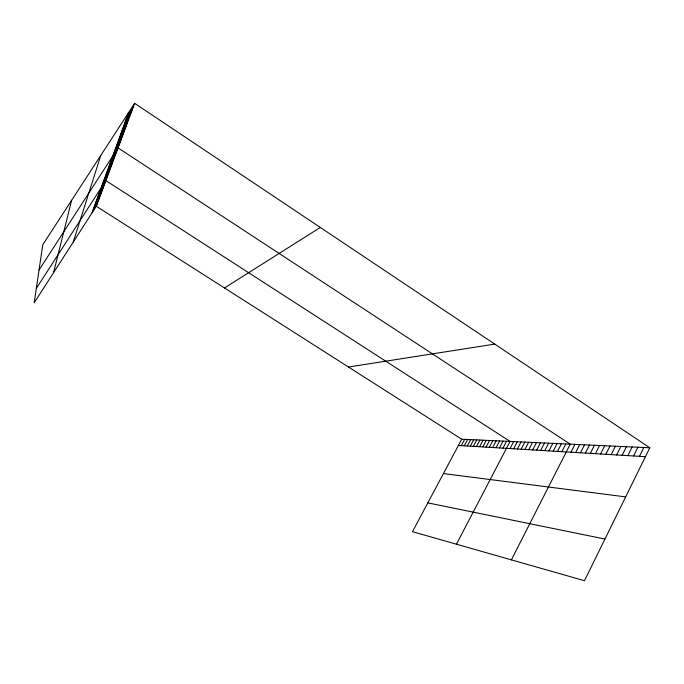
<?xml version="1.0" encoding="UTF-8"?>
<svg xmlns="http://www.w3.org/2000/svg" width="684" height="684" viewBox="0 0 684 684"><rect width="100%" height="100%" fill="white"/><g stroke="black" fill="none" stroke-linecap="round" stroke-linejoin="round"><path stroke-width="1.03" d="M53.566 272.668L71.64 200.292M73.256 242.051L100.779 155.422M92.109 212.733L128.507 112.732M134.637 103.301L42.776 244.727L34.2 302.79L96.29 206.235L134.637 103.301L649.8 447.781L584.487 580.699L412.486 531.682L461.734 439.222L649.8 447.781M639.454 456.322L643.789 447.507M633.589 455.963L637.898 447.242M622.183 455.279L626.433 446.72M627.826 455.621L632.11 446.977M611.188 454.621L615.386 446.216M616.635 454.954L620.858 446.464M600.595 453.988L604.733 445.729M605.844 454.304L610.008 445.968M595.431 453.68L599.543 445.489M585.384 453.073L589.437 445.036M590.36 453.372L594.447 445.258M575.68 452.492L579.681 444.591M580.485 452.782L584.521 444.814M511.384 559.871L570.251 444.164L118.024 147.889L39.039 270.035M570.952 452.209L574.928 444.369M553.194 451.149L557.075 443.557M557.494 451.406L561.393 443.754M561.855 451.662L565.788 443.959M544.797 450.645L548.628 443.181M548.961 450.893L552.817 443.369M536.658 450.157L540.446 442.804M540.693 450.397L544.507 442.993M524.919 449.448L528.638 442.266M528.775 449.679L532.511 442.445M532.682 449.918L536.453 442.625M517.378 448.995L521.054 441.924M521.114 449.226L524.816 442.095M456.442 544.207L510.093 441.419L105.84 180.576L36.32 288.434M510.059 448.559L513.693 441.59M513.693 448.772L517.343 441.753M496.045 447.721L499.594 440.949M499.474 447.926L503.039 441.103M502.954 448.131L506.545 441.266M486.042 447.122L489.539 440.487M489.334 447.319L492.839 440.641M492.668 447.516L496.191 440.787M476.457 446.541L479.886 440.051M479.612 446.729L483.058 440.197M482.801 446.926L486.273 440.342M467.249 445.994L470.626 439.624M470.276 446.173L473.67 439.769M473.345 446.353L476.757 439.906M461.315 445.635L464.658 439.359M464.265 445.814L467.625 439.487M104.703 178.131L109.56 170.598M103.977 180.131L108.799 172.659M103.258 182.106L108.038 174.685M102.549 184.039L107.294 176.686M101.856 185.945L106.567 178.652M100.505 189.673L105.139 182.483M99.838 191.486L104.438 184.355M99.189 193.281L103.754 186.193M98.547 195.034L103.079 188.006M97.915 196.77L102.412 189.793M97.299 198.48L101.762 191.546M96.683 200.155L101.112 193.281M96.085 201.814L100.48 194.983M95.486 203.447L99.855 196.667M94.905 205.055L99.24 198.317M94.332 206.636L98.633 199.95M93.759 208.192L98.034 201.558M93.204 209.732L97.444 203.139M92.648 211.245L96.863 204.696M117.468 143.059L123.009 134.5M116.485 145.76L121.974 137.279M115.519 148.411L120.957 140.015M114.57 151.019L119.957 142.691M113.647 153.567L118.982 145.316M111.86 158.457L117.109 150.352M111.013 160.8L116.212 152.763M110.175 163.1L115.322 155.131M109.346 165.366L114.459 157.457M108.542 167.58L113.604 159.74M107.747 169.769L112.775 161.988M106.969 171.915L111.945 164.194M106.2 174.018L111.141 166.366M105.447 176.087L110.346 168.503M127.292 116.058L133.354 106.721M126.112 119.315L132.106 110.073M124.95 122.504L130.883 113.356M123.813 125.625L129.695 116.562M122.701 128.686L128.524 119.709M121.615 131.679L127.369 122.787M120.546 134.611L126.249 125.805M119.495 137.484L125.146 128.763M118.477 140.297L124.069 131.661M224.48 287.964L320.292 227.447M348.498 367.026L494.754 344.103M458.408 445.464L645.431 456.681M443.437 473.567L625.672 496.892M427.825 502.877L604.955 539.052M96.29 206.235L461.734 439.222"/></g></svg>
